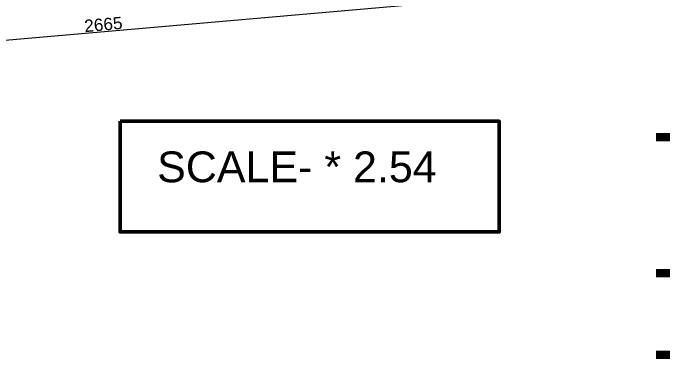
# Model space of a CAD drawing. Header units: inches. Extents: x -10121 to 9010, y 58067 to 62726.
# Drawn here: x -2273 to -1640, y 60128 to 60465 of the extents above; entities that cross this region are included whole.
import ezdxf

# ---------------------------------------------------------------- set-up
doc = ezdxf.new("R2010")
doc.units = ezdxf.units.IN
for name, color, linetype, lineweight in [('A-DUVAR 0.50', 40, 'Continuous', 50), ('A-YAZI 0.15', 190, 'Continuous', 15), ('Auto-Olcu', 33, 'Continuous', 15)]:
    doc.layers.add(name, color=color, linetype=linetype, lineweight=lineweight)
doc.styles.get("Standard").update_dxf_attribs({"font": 'arial.ttf'})

msp = doc.modelspace()

# ---------------------------------------------------------------- linework, layer by layer
at = {"layer": 'A-DUVAR 0.50', "color": 0}
msp.add_lwpolyline([(-2168.91, 60359.45), (-1799.32, 60359.45), (-1799.32, 60251.58), (-2168.91, 60251.58)], close=True, dxfattribs=at)
at = {"layer": 'A-DUVAR 0.50', "color": 20, "const_width": 8}
msp.add_lwpolyline([(-1646.62, 60343.95), (-1426.43, 60343.95)], dxfattribs=at)
at = {"layer": 'A-DUVAR 0.50', "color": 4, "const_width": 8}
msp.add_lwpolyline([(-1646.62, 60211.35), (-1426.43, 60211.35)], dxfattribs=at)
at = {"layer": 'A-DUVAR 0.50', "color": 3, "const_width": 8}
msp.add_lwpolyline([(-1646.62, 60131.63), (-1426.43, 60131.63)], dxfattribs=at)
at = {"layer": 'Auto-Olcu', "ltscale": 5}
msp.add_line((-3509.58, 60331.19), (-1318.03, 60522.72), dxfattribs=at)

# ---------------------------------------------------------------- texts
at = {"layer": 'A-YAZI 0.15', "color": 0, "insert": (-2132.85, 60329.94), "char_height": 30, "width": 936.0291, "attachment_point": 1}
msp.add_mtext('SCALE- * 2.54', dxfattribs=at)
at = {"layer": 'Auto-Olcu', "ltscale": 5}
msp.add_text('2665', height=12, rotation=4.99458, dxfattribs=at).set_placement((-2203.36, 60446.21))

doc.saveas('drawing.dxf')
